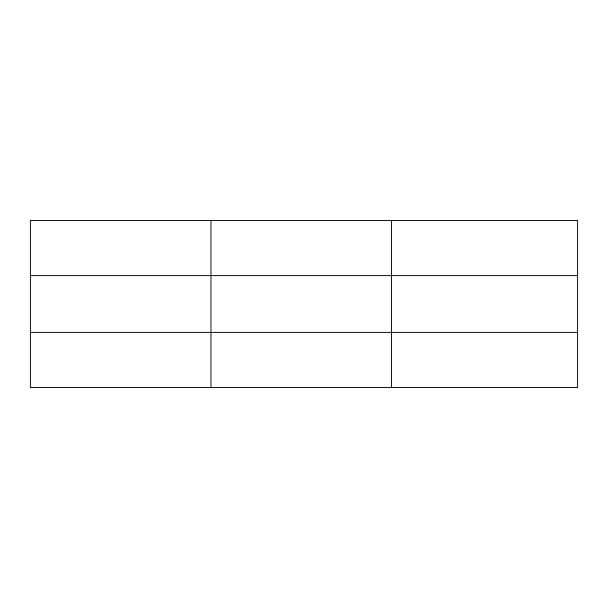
<?xml version="1.0" encoding="UTF-8"?>
<svg xmlns="http://www.w3.org/2000/svg" width="608" height="608" viewBox="0 0 608 608"><rect width="100%" height="100%" fill="white"/><g stroke="black" fill="none" stroke-linecap="round" stroke-linejoin="round"><path stroke-width="0.91" d="M210.976 220.461L210.976 387.539M391.552 220.461L391.552 387.539M577.6 275.599L577.6 220.461L30.4 220.461L30.4 387.539L577.6 387.539L577.6 275.599L30.4 275.599M30.4 332.401L577.6 332.401"/></g></svg>
